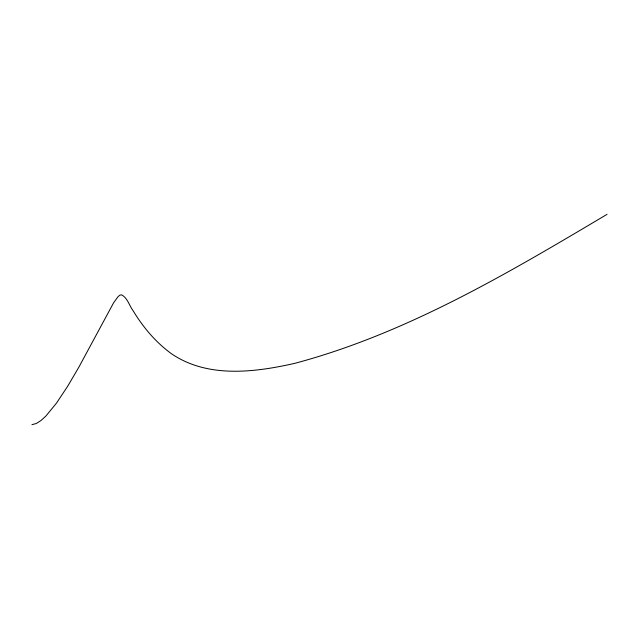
<?xml version="1.0" encoding="UTF-8"?>
<svg xmlns="http://www.w3.org/2000/svg" width="639" height="639" viewBox="0 0 639 639"><rect width="100%" height="100%" fill="white"/><g stroke="black" fill="none" stroke-linecap="round" stroke-linejoin="round"><path stroke-width="0.96" d="M607.05 214.337C507.973 273.173 406.963 333.438 294.715 363.351C254.586 372.441 207.907 378.336 171.779 353.966C156.06 342.608 143.28 327.551 133.287 311.009C129.318 305.833 127.672 297.974 121.594 294.827L119.956 295.154L118.159 296.52L113.67 302.686L78.789 367.297L67.638 386.299L56.496 403.113L45.864 416.077L40.896 420.598L36.239 423.529L31.95 424.663"/></g></svg>
